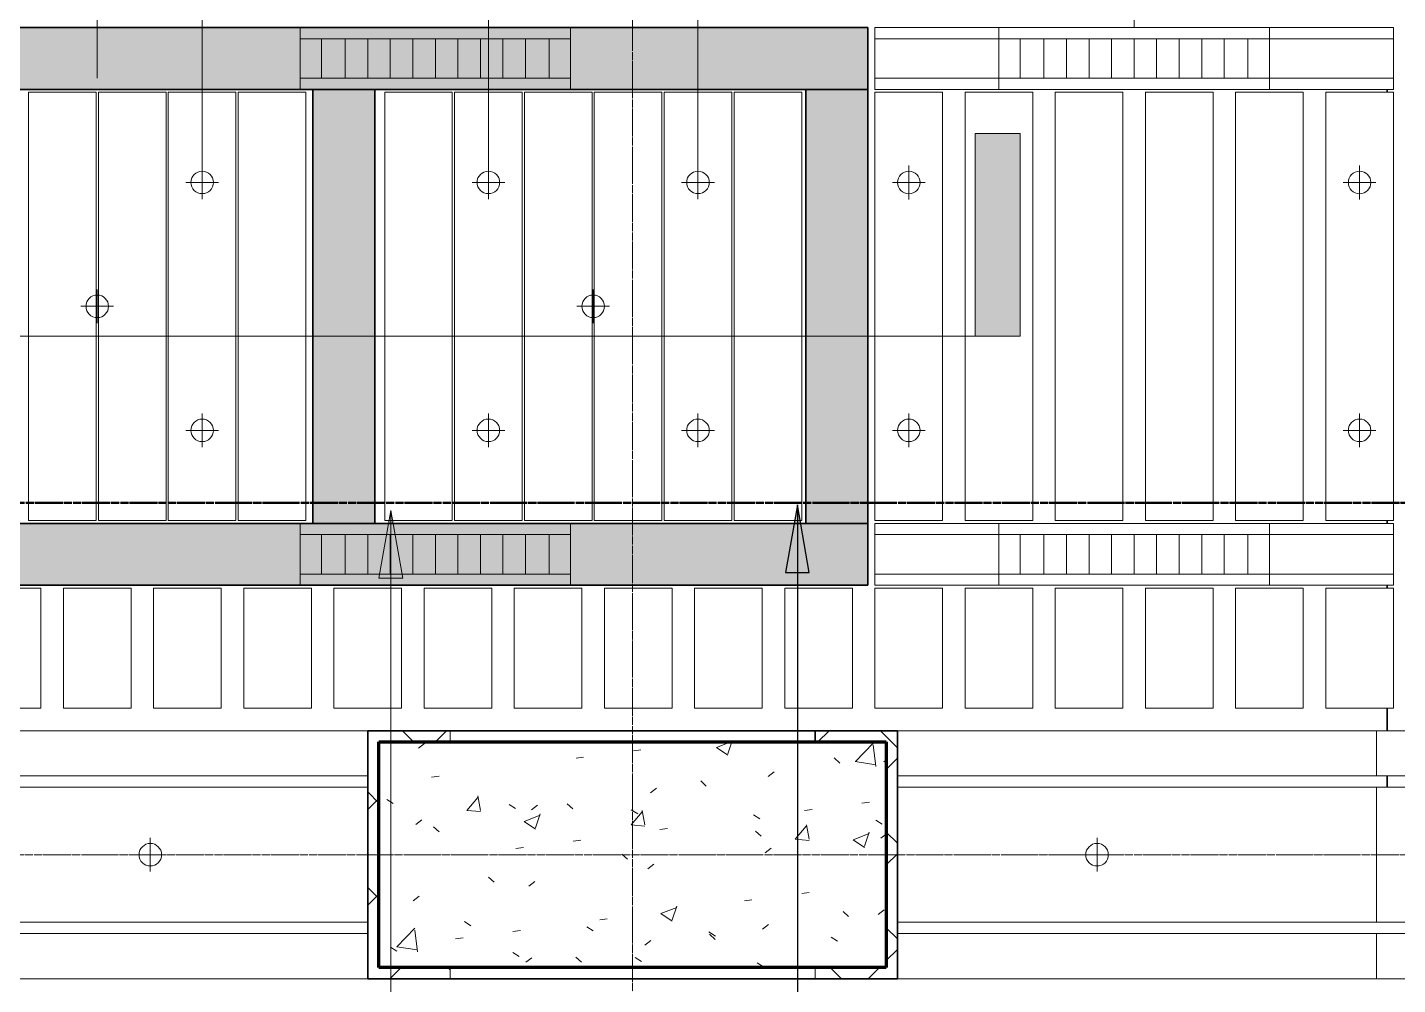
# Model space of a CAD drawing. Header units: millimetres. Extents: x -853228 to -774636, y -17776 to 22455.
# Drawn here: x -827167 to -821089, y 3003 to 7249 of the extents above; entities that cross this region are included whole.
import ezdxf

# ---------------------------------------------------------------- set-up
doc = ezdxf.new("R2010")
doc.units = ezdxf.units.MM
for name, pattern in [('- SOM Dash 1_8_', [4.7625, 3.175, -1.5875]), ('DPA_Grid _ Level 100', [10, 5.5, -1.6, 1.3, -1.6]), ('DPA_Hidden 50', [3, 2, -1])]:
    doc.linetypes.add(name, pattern=pattern)
for name, color, linetype, lineweight in [('A-ANNO-NOTE', 3, 'Continuous', 25), ('A-CLNG', 2, 'Continuous', 9), ('A-COLS', 5, 'Continuous', 70), ('A-COLS-E', 1, 'Continuous', 35), ('A-DETL', 1, 'Continuous', 70), ('A-DETL-GENF', 2, 'Continuous', 35), ('A-GLAZ-CURT', 2, 'Continuous', 9), ('A-GLAZ-CWMG', 2, 'Continuous', 35), ('A-WALL', 5, 'Continuous', 35), ('A-WALL-FNSH', 2, 'Continuous', 35), ('A-WALL-PATT', 1, 'Continuous', 35), ('E-LITE-EQPM', 2, 'Continuous', 35), ('G-ANNO-SECL', 3, 'Continuous', 9), ('G-ANNO-TEXT', 3, 'Continuous', 9), ('I-WALL-E', 2, 'Continuous', 35), ('S-GRID', 251, 'Continuous', 9), ('WALL-E', 2, 'Continuous', 35)]:
    doc.layers.add(name, color=color, linetype=linetype, lineweight=lineweight)
pattern_1 = [(45, (0, 0), (-212.13203, 212.13203), []), (135, (0, 0), (-212.13203, -212.13203), [])]

# ---------------------------------------------------------------- blocks, each defined once
blk = doc.blocks.new('DPA_CP_Metal Ceiling Panel - Vertical Panel with Gap-10965286-4281-01 ENLARGED LOWER PLATFORM LEVEL - REFLECTED CEILING PLAN - SHEET 2')
at = {"layer": 'A-GLAZ-CURT'}
for p, q in [((-821807.4, 7794), (-821807.4, 7261.5)), ((-821507.4, 7794), (-821807.4, 7794)), ((-821507.4, 7794), (-821807.4, 7794)), ((-821807.4, 7794), (-821807.4, 7261.5)), ((-821807.4, 7261.5), (-821807.4, 7794)), ((-821807.4, 7794), (-821507.4, 7794)), ((-821507.4, 7794), (-821507.4, 7261.5)), ((-821507.4, 7261.5), (-821507.4, 7794)), ((-821507.4, 7794), (-821507.4, 7261.5)), ((-821507.4, 7261.5), (-821807.4, 7261.5)), ((-821807.4, 7261.5), (-821507.4, 7261.5)), ((-821507.4, 7261.5), (-821807.4, 7261.5))]:
    blk.add_line(p, q, dxfattribs=at)
blk = doc.blocks.new('Rectangular Mullion - 200mm Square-13922848-4281-01 ENLARGED LOWER PLATFORM LEVEL - REFLECTED CEILING PLAN - SHEET 2')
at = {"layer": 'A-GLAZ-CWMG'}
blk.add_hatch(color=256, dxfattribs=at).paths.add_polyline_path([(-825763.7, 4774), (-823439.2, 4774), (-823439.2, 5049), (-825763.7, 5049)])
for p, q in [((-825763.7, 5049), (-823439.2, 5049)), ((-825763.7, 5049), (-823439.2, 5049)), ((-823439.2, 4774), (-823439.2, 5049)), ((-823439.2, 5049), (-823439.2, 4774)), ((-823439.2, 4774), (-825763.7, 4774)), ((-825763.7, 4774), (-823439.2, 4774))]:
    blk.add_line(p, q, dxfattribs=at)
blk = doc.blocks.new('Rectangular Mullion - 200mm Square-13922674-4281-01 ENLARGED LOWER PLATFORM LEVEL - REFLECTED CEILING PLAN - SHEET 2')
at = {"layer": 'A-GLAZ-CWMG'}
blk.add_hatch(color=256, dxfattribs=at).paths.add_polyline_path([(-830000.2, 5049), (-830000.2, 6974), (-830275.2, 6974), (-830275.2, 5049)])
for p, q in [((-830275.2, 6974), (-830000.2, 6974)), ((-830000.2, 6974), (-830275.2, 6974)), ((-830275.2, 5049), (-830275.2, 6974)), ((-830275.2, 6974), (-830275.2, 5049)), ((-830000.2, 6974), (-830000.2, 5049)), ((-830000.2, 6974), (-830000.2, 5049)), ((-830275.2, 5049), (-830000.2, 5049)), ((-830000.2, 5049), (-830275.2, 5049))]:
    blk.add_line(p, q, dxfattribs=at)
blk = doc.blocks.new('Rectangular Mullion - 200mm Square-13922850-4281-01 ENLARGED LOWER PLATFORM LEVEL - REFLECTED CEILING PLAN - SHEET 2')
at = {"layer": 'A-GLAZ-CWMG'}
blk.add_hatch(color=256, dxfattribs=at).paths.add_polyline_path([(-825763.7, 6974), (-825763.7, 7249), (-827950.7, 7249), (-827950.7, 6974), (-827310.8, 6974)])
for p, q in [((-827950.7, 7249), (-825763.7, 7249)), ((-825763.7, 7249), (-827950.7, 7249)), ((-825763.7, 6974), (-827950.7, 6974)), ((-825763.7, 6974), (-827950.7, 6974))]:
    blk.add_line(p, q, dxfattribs=at)
blk = doc.blocks.new('Rectangular Mullion - 200mm Square-13922849-4281-01 ENLARGED LOWER PLATFORM LEVEL - REFLECTED CEILING PLAN - SHEET 2')
at = {"layer": 'A-GLAZ-CWMG'}
blk.add_hatch(color=256, dxfattribs=at).paths.add_polyline_path([(-830275.2, 4774), (-827950.7, 4774), (-827950.7, 5049), (-830275.2, 5049)])
for p, q in [((-830275.2, 4774), (-830275.2, 5049)), ((-830275.2, 5049), (-830275.2, 4774)), ((-830275.2, 5049), (-827950.7, 5049)), ((-830275.2, 5049), (-827950.7, 5049)), ((-827950.7, 4774), (-830275.2, 4774)), ((-830275.2, 4774), (-827950.7, 4774))]:
    blk.add_line(p, q, dxfattribs=at)
blk = doc.blocks.new('Rectangular Mullion - 200mm Square-13922672-4281-01 ENLARGED LOWER PLATFORM LEVEL - REFLECTED CEILING PLAN - SHEET 2')
at = {"layer": 'A-GLAZ-CWMG'}
blk.add_hatch(color=256, dxfattribs=at).paths.add_polyline_path([(-827813.2, 5049), (-827813.2, 6974), (-828088.2, 6974), (-828088.2, 5049)])
for p, q in [((-827813.2, 6974), (-828088.2, 6974)), ((-828088.2, 6974), (-827813.2, 6974)), ((-828088.2, 5049), (-828088.2, 6974)), ((-828088.2, 5049), (-828088.2, 6974)), ((-827813.2, 6974), (-827813.2, 5049)), ((-827813.2, 5049), (-827813.2, 6974)), ((-827813.2, 5049), (-828088.2, 5049)), ((-828088.2, 5049), (-827813.2, 5049))]:
    blk.add_line(p, q, dxfattribs=at)
blk = doc.blocks.new('DPA_CP_Metal Ceiling Panel - Vertical Panel with Gap-10859825-4281-01 ENLARGED LOWER PLATFORM LEVEL - REFLECTED CEILING PLAN - SHEET 2')
at = {"layer": 'A-GLAZ-CURT'}
for p, q in [((-779657.4, 6961.5), (-779657.4, 5061.5)), ((-779357.4, 6961.5), (-779657.4, 6961.5)), ((-779357.4, 6961.5), (-779657.4, 6961.5)), ((-779657.4, 6961.5), (-779657.4, 5061.5)), ((-779657.4, 5061.5), (-779657.4, 6961.5)), ((-779657.4, 6961.5), (-779357.4, 6961.5)), ((-779357.4, 6961.5), (-779357.4, 5061.5)), ((-779357.4, 5061.5), (-779357.4, 6961.5)), ((-779357.4, 6961.5), (-779357.4, 5061.5)), ((-779357.4, 5061.5), (-779657.4, 5061.5)), ((-779657.4, 5061.5), (-779357.4, 5061.5)), ((-779357.4, 5061.5), (-779657.4, 5061.5))]:
    blk.add_line(p, q, dxfattribs=at)
blk = doc.blocks.new('DPA_CP_Metal Ceiling Panel1 - Horizontal with Gap-12437177-4281-01 ENLARGED LOWER PLATFORM LEVEL - REFLECTED CEILING PLAN - SHEET 2')
at = {"layer": 'A-GLAZ-CURT'}
for p, q in [((-830857.4, 6974), (-830857.4, 7249)), ((-830857.4, 6974), (-830857.4, 7249)), ((-830857.4, 7249), (-830307.4, 7249)), ((-830857.4, 7249), (-830307.4, 7249)), ((-830857.4, 6974), (-830857.4, 7249)), ((-830307.4, 6974), (-830307.4, 7249)), ((-830307.4, 7249), (-830307.4, 6974)), ((-830307.4, 7249), (-830307.4, 6974)), ((-830857.4, 7199), (-830307.4, 7199)), ((-830857.4, 7024), (-830307.4, 7024)), ((-830857.4, 6974), (-830307.4, 6974)), ((-830307.4, 6974), (-830857.4, 6974)), ((-830307.4, 6974), (-830857.4, 6974))]:
    blk.add_line(p, q, dxfattribs=at)
blk = doc.blocks.new('DPA_CP_Metal Ceiling Luminaire2 - Linear Luminaire-12437131-4281-01 ENLARGED LOWER PLATFORM LEVEL - REFLECTED CEILING PLAN - SHEET 2')
at = {"layer": 'A-GLAZ-CURT'}
for p, q in [((-832057.4, 6974), (-832057.4, 7249)), ((-832057.4, 7249), (-830857.4, 7249)), ((-832057.4, 7249), (-832057.4, 6974)), ((-830857.4, 7249), (-832057.4, 7249)), ((-832057.4, 7249), (-830857.4, 7249)), ((-830857.4, 7249), (-830857.4, 6974)), ((-830857.4, 6974), (-830857.4, 7249)), ((-832057.4, 7211.5), (-832057.4, 6974)), ((-832057.4, 7199), (-830857.4, 7199)), ((-830857.4, 7211.5), (-830857.4, 6974)), ((-832057.4, 7024), (-830857.4, 7024)), ((-830857.4, 6974), (-832057.4, 6974)), ((-830857.4, 6974), (-832057.4, 6974)), ((-832057.4, 6974), (-830857.4, 6974))]:
    blk.add_line(p, q, dxfattribs=at)
at = {"layer": 'A-GLAZ-CURT', "linetype": 'DPA_Hidden 50'}
for p, q in [((-831962.4, 7199), (-831962.4, 7024)), ((-831857.4, 7199), (-831857.4, 7024)), ((-831757.4, 7199), (-831757.4, 7024)), ((-831657.4, 7199), (-831657.4, 7024)), ((-831557.4, 7199), (-831557.4, 7024)), ((-831457.4, 7199), (-831457.4, 7024)), ((-831357.4, 7199), (-831357.4, 7024)), ((-831257.4, 7199), (-831257.4, 7024)), ((-831157.4, 7199), (-831157.4, 7024)), ((-831057.4, 7199), (-831057.4, 7024)), ((-830952.4, 7199), (-830952.4, 7024))]:
    blk.add_line(p, q, dxfattribs=at)
blk = doc.blocks.new('LGF_DL_SAA_LowPower_DL1a1 - LGF_DL_SAA_LowPower_DL1a-12437659-4281-01 ENLARGED LOWER PLATFORM LEVEL - REFLECTED CEILING PLAN - SHEET 2')
at = {"layer": 'A-DETL-GENF', "lineweight": 9}
for p, q in [((0, 75), (0, -75)), ((72.5, 0), (-72.5, 0))]:
    blk.add_line(p, q, dxfattribs=at)
blk.add_circle((0, 0), 50, dxfattribs=at)
blk = doc.blocks.new('LGF_DL_SAA_LowPower_DL1a1 - LGF_DL_SAA_LowPower_DL1a-12438006-4281-01 ENLARGED LOWER PLATFORM LEVEL - REFLECTED CEILING PLAN - SHEET 2')
at = {"layer": 'A-DETL-GENF', "lineweight": 9}
for p, q in [((0, -75), (0, 75)), ((72.5, 0), (-72.5, 0))]:
    blk.add_line(p, q, dxfattribs=at)
blk.add_circle((0, 0), 50, dxfattribs=at)
blk = doc.blocks.new('System Panel - DPA-AR_Metal Ceiling Rectangular Panel-13139266-4281-01 ENLARGED LOWER PLATFORM LEVEL - REFLECTED CEILING PLAN - SHEET 2')
at = {"layer": 'A-GLAZ-CURT'}
for p, q in [((-821182.4, 4129), (-823307.4, 4129)), ((-823307.4, 4129), (-821182.4, 4129)), ((-821182.4, 3929), (-821182.4, 4129)), ((-821182.4, 4129), (-821182.4, 3929)), ((-823307.3, 3929), (-821182.4, 3929)), ((-821182.4, 3929), (-823307.3, 3929))]:
    blk.add_line(p, q, dxfattribs=at)
blk = doc.blocks.new('System Panel - DPA-AR_Metal Ceiling Rectangular Panel-13139259-4281-01 ENLARGED LOWER PLATFORM LEVEL - REFLECTED CEILING PLAN - SHEET 2')
at = {"layer": 'A-GLAZ-CURT'}
for p, q in [((-821020, 4129), (-821182.4, 4129)), ((-821182.4, 4129), (-821182.4, 3929)), ((-821182.4, 3929), (-821182.4, 4129)), ((-821182.4, 4129), (-821020, 4129)), ((-818782.4, 4129), (-821000, 4129)), ((-821000, 4129), (-818782.4, 4129)), ((-818782.4, 3929), (-818782.4, 4129)), ((-818782.4, 4129), (-818782.4, 3929)), ((-821182.4, 3929), (-821020, 3929)), ((-821020, 3929), (-821182.4, 3929)), ((-821000, 3929), (-818782.4, 3929)), ((-818782.4, 3929), (-821000, 3929))]:
    blk.add_line(p, q, dxfattribs=at)
blk = doc.blocks.new('System Panel - DPA-AR_Metal Ceiling Rectangular Panel-V17-4281-01 ENLARGED LOWER PLATFORM LEVEL - REFLECTED CEILING PLAN - SHEET 2')
at = {"layer": 'A-GLAZ-CURT'}
for p, q in [((-821182.4, 3229), (-823307.3, 3229)), ((-823307.3, 3229), (-821182.4, 3229)), ((-821182.4, 3029), (-821182.4, 3229)), ((-821182.4, 3229), (-821182.4, 3029)), ((-823307.4, 3029), (-821182.4, 3029)), ((-821182.4, 3029), (-823307.4, 3029))]:
    blk.add_line(p, q, dxfattribs=at)
blk = doc.blocks.new('System Panel - DPA-AR_Metal Ceiling Rectangular Panel-V15-4281-01 ENLARGED LOWER PLATFORM LEVEL - REFLECTED CEILING PLAN - SHEET 2')
at = {"layer": 'A-GLAZ-CURT'}
for p, q in [((-816382.4, 4129), (-818782.4, 4129)), ((-818782.4, 4129), (-818782.4, 3929)), ((-818782.4, 3929), (-818782.4, 4129)), ((-818782.4, 4129), (-816382.4, 4129)), ((-816382.4, 3929), (-816382.4, 4129)), ((-816382.4, 4129), (-816382.4, 3929)), ((-818782.4, 3929), (-816382.4, 3929)), ((-816382.4, 3929), (-818782.4, 3929))]:
    blk.add_line(p, q, dxfattribs=at)
blk = doc.blocks.new('System Panel - DPA-AR_Metal Ceiling Rectangular Panel-13139320-4281-01 ENLARGED LOWER PLATFORM LEVEL - REFLECTED CEILING PLAN - SHEET 2')
at = {"layer": 'A-GLAZ-CURT'}
for p, q in [((-821182.4, 3879), (-823307.3, 3879)), ((-823307.3, 3879), (-821182.4, 3879)), ((-821182.4, 3279), (-821182.4, 3879)), ((-821182.4, 3879), (-821182.4, 3279)), ((-823307.3, 3279), (-821182.4, 3279)), ((-821182.4, 3279), (-823307.3, 3279))]:
    blk.add_line(p, q, dxfattribs=at)
blk = doc.blocks.new('System Panel - DPA-AR_Metal Ceiling Rectangular Panel-13139299-4281-01 ENLARGED LOWER PLATFORM LEVEL - REFLECTED CEILING PLAN - SHEET 2')
at = {"layer": 'A-GLAZ-CURT'}
for p, q in [((-818782.4, 3879), (-821182.4, 3879)), ((-821182.4, 3879), (-821182.4, 3279)), ((-821182.4, 3279), (-821182.4, 3879)), ((-821182.4, 3879), (-818782.4, 3879)), ((-818782.4, 3279), (-818782.4, 3879)), ((-818782.4, 3879), (-818782.4, 3279)), ((-821182.4, 3279), (-818782.4, 3279)), ((-818782.4, 3279), (-821182.4, 3279))]:
    blk.add_line(p, q, dxfattribs=at)
blk = doc.blocks.new('System Panel - DPA-AR_Metal Ceiling Rectangular Panel-V20-4281-01 ENLARGED LOWER PLATFORM LEVEL - REFLECTED CEILING PLAN - SHEET 2')
at = {"layer": 'A-GLAZ-CURT'}
for p, q in [((-825657.3, 4129), (-827782.3, 4129)), ((-827782.3, 4129), (-827782.3, 3929)), ((-827782.3, 3929), (-827782.3, 4129)), ((-827782.3, 4129), (-825657.3, 4129)), ((-827782.3, 3929), (-825657.4, 3929)), ((-825657.4, 3929), (-827782.3, 3929))]:
    blk.add_line(p, q, dxfattribs=at)
blk = doc.blocks.new('System Panel - DPA-AR_Metal Ceiling Rectangular Panel-V21-4281-01 ENLARGED LOWER PLATFORM LEVEL - REFLECTED CEILING PLAN - SHEET 2')
at = {"layer": 'A-GLAZ-CURT'}
for p, q in [((-825657.4, 3229), (-827782.3, 3229)), ((-827782.3, 3229), (-827782.3, 3029)), ((-827782.3, 3029), (-827782.3, 3229)), ((-827782.3, 3229), (-825657.4, 3229)), ((-827782.3, 3029), (-825657.3, 3029)), ((-825657.3, 3029), (-827782.3, 3029))]:
    blk.add_line(p, q, dxfattribs=at)
blk = doc.blocks.new('System Panel - DPA-AR_Metal Ceiling Rectangular Panel-V22-4281-01 ENLARGED LOWER PLATFORM LEVEL - REFLECTED CEILING PLAN - SHEET 2')
at = {"layer": 'A-GLAZ-CURT'}
for p, q in [((-825657.4, 3879), (-827782.3, 3879)), ((-827782.3, 3879), (-827782.3, 3279)), ((-827782.3, 3279), (-827782.3, 3879)), ((-827782.3, 3879), (-825657.4, 3879)), ((-827782.3, 3279), (-825657.4, 3279)), ((-825657.4, 3279), (-827782.3, 3279))]:
    blk.add_line(p, q, dxfattribs=at)
blk = doc.blocks.new('LGF_DL_SAA_LowPower_DL1a - LGF_DL_SAA_LowPower_DL1a-8832329-4281-01 ENLARGED LOWER PLATFORM LEVEL - REFLECTED CEILING PLAN - SHEET 2')
at = {"layer": 'A-DETL-GENF', "lineweight": 9}
for p, q in [((0, 75), (0, -75)), ((72.5, 0), (-72.5, 0))]:
    blk.add_line(p, q, dxfattribs=at)
blk.add_circle((0, 0), 50, dxfattribs=at)
blk = doc.blocks.new('DPA_CP_Metal Ceiling Luminaire2 - Linear Luminaire-V44-4281-01 ENLARGED LOWER PLATFORM LEVEL - REFLECTED CEILING PLAN - SHEET 2')
at = {"layer": 'A-GLAZ-CURT'}
for p, q in [((-828957.4, 7249), (-827757.4, 7249)), ((-828957.4, 7249), (-828957.4, 6974)), ((-827757.4, 7249), (-828957.4, 7249)), ((-828957.4, 7249), (-827757.4, 7249)), ((-827757.4, 6974), (-827757.4, 7249)), ((-828957.4, 7211.5), (-828957.4, 6974)), ((-828957.4, 7199), (-827757.4, 7199)), ((-827757.4, 7211.5), (-827757.4, 6974)), ((-828957.4, 7024), (-827757.4, 7024)), ((-827757.4, 6974), (-828957.4, 6974)), ((-827757.4, 6974), (-828957.4, 6974)), ((-828957.4, 6974), (-827757.4, 6974))]:
    blk.add_line(p, q, dxfattribs=at)
at = {"layer": 'A-GLAZ-CURT', "linetype": 'DPA_Hidden 50'}
for p, q in [((-828862.4, 7199), (-828862.4, 7024)), ((-828757.4, 7199), (-828757.4, 7024)), ((-828657.4, 7199), (-828657.4, 7024)), ((-828557.4, 7199), (-828557.4, 7024)), ((-828457.4, 7199), (-828457.4, 7024)), ((-828357.4, 7199), (-828357.4, 7024)), ((-828257.4, 7199), (-828257.4, 7024)), ((-828157.4, 7199), (-828157.4, 7024)), ((-828057.4, 7199), (-828057.4, 7024)), ((-827957.4, 7199), (-827957.4, 7024)), ((-827852.4, 7199), (-827852.4, 7024))]:
    blk.add_line(p, q, dxfattribs=at)
blk = doc.blocks.new('DPA_AN_Section Line - UP-Left-16619271-4281-01 ENLARGED LOWER PLATFORM LEVEL - REFLECTED CEILING PLAN - SHEET 2')
at = {"layer": 'A-ANNO-NOTE', "lineweight": 9}
blk.add_hatch(color=256, dxfattribs=at).paths.add_polyline_path([(150, 9), (150, 0), (148, 0), (148, 9)])
at = {"layer": 'A-ANNO-NOTE', "lineweight": 18}
for p, q in [((150, 9), (148, 9)), ((148, 9), (148, 0)), ((150, 0), (150, 9)), ((148, 0), (150, 0))]:
    blk.add_line(p, q, dxfattribs=at)
at = {"layer": 'A-ANNO-NOTE', "lineweight": 9}
blk.add_line((7.5, 0), (150, 0), dxfattribs=at)

msp = doc.modelspace()

# ---------------------------------------------------------------- hatches: boundary and pattern name
at = {"layer": 'A-ANNO-NOTE'}
msp.add_hatch(color=256, dxfattribs=at).paths.add_polyline_path([(-823751.4, 5130.9), (-823804.3, 4830.9), (-823698.5, 4830.9)])
at = {"layer": 'A-COLS-E', "lineweight": 9}
h = msp.add_hatch(dxfattribs=at)
h.set_pattern_fill('FP_1', color=256, style=0, pattern_type=2)
h.set_pattern_definition([(50, (0, 0), (728.7365, -63.75582), [76.2, -838.2]), (355, (0, 0), (-140.9716, 764.2276), [60.96, -670.56]), (100.451, (60.7, -5.3), (587.77, 700.46675), [64.76, -712.36]), (46.184, (0, 203.2), (1084.3162, -168.171), [114.3, -1257.3]), (96.636, (90.4, 189.2), (949.6099, 989.7098), [97.14, -1068.54]), (351.184, (0, 203.2), (949.6206, 989.7012), [91.44, -1005.84]), (21, (101.6, 152.4), (606.45787, -409.06057), [76.2, -838.2]), (326, (101.6, 152.4), (247.20834, 736.7529), [60.96, -670.56]), (71.451, (152.14, 118.3), (853.66825, 327.6855), [64.76, -712.36]), (37.5, (0, 0), (12.35469, 338.22012), [33.528, -628.904, 33.528, -647.192, -673.1]), (37.5, (0, 0), (12.35469, 338.22012), [-1343.152, 33.528, -639.572]), (7.5, (0, 0), (267.27887, 400.72213), [33.528, -354.584, 33.528, -613.664, -256.54]), (7.5, (0, 0), (267.27887, 400.72213), [-1035.304, 33.528, -223.012]), (327.5, (-226.57, 0), (542.36333, -22.915345), [33.528, -220.472, 33.528, -758.952, -1051.56]), (327.5, (-226.57, 0), (542.36333, -22.915345), [-1046.48, 33.528, -1018.032]), (317.5, (-328.17, 0), (592.51696, 101.7071), [33.528, -296.672, 33.528, -492.76, -746.76]), (317.5, (-328.17, 0), (592.51696, 101.7071), [-856.488, 33.528, -713.232])])
h.paths.add_polyline_path([(-823357.4, 3079), (-823357.4, 4079), (-825607.4, 4079), (-825607.4, 3079), (-825104.6, 3079)])
at = {"layer": 'A-WALL-PATT', "lineweight": 9}
h = msp.add_hatch(dxfattribs=at)
h.set_pattern_fill('FP_3', color=256, style=0, pattern_type=2)
h.set_pattern_definition(pattern_1)
h.paths.add_polyline_path([(-825657.4, 3029), (-825607.4, 3029), (-825607.4, 4129), (-825657.4, 4129), (-825657.4, 3752.5)])
h = msp.add_hatch(dxfattribs=at)
h.set_pattern_fill('FP_3', color=256, style=0, pattern_type=2)
h.set_pattern_definition(pattern_1)
h.paths.add_polyline_path([(-825292.3, 4079), (-825292.3, 4129), (-825607.4, 4129), (-825607.4, 4079)])
h.paths.add_polyline_path([(-823672.3, 4079), (-823357.3, 4079), (-823357.3, 4129), (-823672.3, 4129)])
h = msp.add_hatch(dxfattribs=at)
h.set_pattern_fill('FP_3', color=256, style=0, pattern_type=2)
h.set_pattern_definition(pattern_1)
h.paths.add_polyline_path([(-823357.3, 3079), (-823307.3, 3079), (-823307.3, 4129), (-823357.3, 4129), (-823357.3, 3752.5)])
h = msp.add_hatch(dxfattribs=at)
h.set_pattern_fill('FP_3', color=256, style=0, pattern_type=2)
h.set_pattern_definition(pattern_1)
h.paths.add_polyline_path([(-823307.3, 3029), (-823307.3, 3079), (-823672.3, 3079), (-823672.3, 3029)])
h.paths.add_polyline_path([(-825607.4, 3029), (-825292.3, 3029), (-825292.3, 3079), (-825607.4, 3079)])
at = {"layer": 'G-ANNO-TEXT'}
msp.add_hatch(color=7, dxfattribs=at).paths.add_polyline_path([(-825554.9, 5105.4), (-825607.8, 4805.4), (-825502, 4805.4)])

# ---------------------------------------------------------------- linework, layer by layer
at = {"layer": 'A-ANNO-NOTE'}
for p, q in [((-823751.4, 5130.9), (-823804.3, 4830.9)), ((-823698.5, 4830.9), (-823751.4, 5130.9)), ((-823751.4, 5130.9), (-823751.4, -2782.5)), ((-823804.3, 4830.9), (-823698.5, 4830.9))]:
    msp.add_line(p, q, dxfattribs=at)
at = {"layer": 'A-CLNG'}
for p, q in [((-826862.2, 6961.5), (-827162.2, 6961.5)), ((-827162.2, 6961.5), (-827162.2, 5061.5)), ((-827162.2, 5061.5), (-827162.2, 6961.5)), ((-827162.2, 6961.5), (-826862.2, 6961.5)), ((-826862.2, 5061.5), (-826862.2, 6961.5)), ((-826862.2, 6961.5), (-826862.2, 5061.5)), ((-826552.2, 6961.5), (-826852.2, 6961.5)), ((-826852.2, 6961.5), (-826852.2, 5061.5)), ((-826852.2, 5061.5), (-826852.2, 6961.5)), ((-826852.2, 6961.5), (-826552.2, 6961.5)), ((-826552.2, 5061.5), (-826552.2, 6961.5)), ((-826552.2, 6961.5), (-826552.2, 5061.5)), ((-826242.2, 6961.5), (-826542.2, 6961.5)), ((-826542.2, 6961.5), (-826542.2, 5061.5)), ((-826542.2, 5061.5), (-826542.2, 6961.5)), ((-826542.2, 6961.5), (-826242.2, 6961.5)), ((-826242.2, 5061.5), (-826242.2, 6961.5)), ((-826242.2, 6961.5), (-826242.2, 5061.5)), ((-825932.2, 6961.5), (-826232.2, 6961.5)), ((-826232.2, 6961.5), (-826232.2, 5061.5)), ((-826232.2, 5061.5), (-826232.2, 6961.5)), ((-826232.2, 6961.5), (-825932.2, 6961.5)), ((-825932.2, 5061.5), (-825932.2, 6961.5)), ((-825932.2, 6961.5), (-825932.2, 5061.5)), ((-825282.2, 6961.5), (-825582.2, 6961.5)), ((-825582.2, 6961.5), (-825582.2, 5061.5)), ((-825582.2, 5061.5), (-825582.2, 6961.5)), ((-825582.2, 6961.5), (-825282.2, 6961.5)), ((-825282.2, 5061.5), (-825282.2, 6961.5)), ((-825282.2, 6961.5), (-825282.2, 5061.5)), ((-824972.2, 6961.5), (-825272.2, 6961.5)), ((-825272.2, 6961.5), (-825272.2, 5061.5)), ((-825272.2, 5061.5), (-825272.2, 6961.5)), ((-825272.2, 6961.5), (-824972.2, 6961.5)), ((-824972.2, 5061.5), (-824972.2, 6961.5)), ((-824972.2, 6961.5), (-824972.2, 5061.5)), ((-824662.2, 6961.5), (-824962.2, 6961.5)), ((-824962.2, 6961.5), (-824962.2, 5061.5)), ((-824962.2, 5061.5), (-824962.2, 6961.5)), ((-824962.2, 6961.5), (-824662.2, 6961.5)), ((-824662.2, 5061.5), (-824662.2, 6961.5)), ((-824662.2, 6961.5), (-824662.2, 5061.5)), ((-824352.2, 6961.5), (-824652.2, 6961.5)), ((-824652.2, 6961.5), (-824652.2, 5061.5)), ((-824652.2, 5061.5), (-824652.2, 6961.5)), ((-824652.2, 6961.5), (-824352.2, 6961.5)), ((-824352.2, 5061.5), (-824352.2, 6961.5)), ((-824352.2, 6961.5), (-824352.2, 5061.5)), ((-824042.2, 6961.5), (-824342.2, 6961.5)), ((-824342.2, 6961.5), (-824342.2, 5061.5)), ((-824342.2, 5061.5), (-824342.2, 6961.5)), ((-824342.2, 6961.5), (-824042.2, 6961.5)), ((-824042.2, 5061.5), (-824042.2, 6961.5)), ((-824042.2, 6961.5), (-824042.2, 5061.5)), ((-823732.2, 6961.5), (-824032.2, 6961.5)), ((-824032.2, 6961.5), (-824032.2, 5061.5)), ((-824032.2, 5061.5), (-824032.2, 6961.5)), ((-824032.2, 6961.5), (-823732.2, 6961.5)), ((-823732.2, 5061.5), (-823732.2, 6961.5)), ((-823732.2, 6961.5), (-823732.2, 5061.5)), ((-827162.2, 5061.5), (-826862.2, 5061.5)), ((-826862.2, 5061.5), (-827162.2, 5061.5)), ((-826852.2, 5061.5), (-826552.2, 5061.5)), ((-826552.2, 5061.5), (-826852.2, 5061.5)), ((-826542.2, 5061.5), (-826242.2, 5061.5)), ((-826242.2, 5061.5), (-826542.2, 5061.5)), ((-826232.2, 5061.5), (-825932.2, 5061.5)), ((-825932.2, 5061.5), (-826232.2, 5061.5)), ((-825582.2, 5061.5), (-825282.2, 5061.5)), ((-825282.2, 5061.5), (-825582.2, 5061.5)), ((-825272.2, 5061.5), (-824972.2, 5061.5)), ((-824972.2, 5061.5), (-825272.2, 5061.5)), ((-824962.2, 5061.5), (-824662.2, 5061.5)), ((-824662.2, 5061.5), (-824962.2, 5061.5)), ((-824652.2, 5061.5), (-824352.2, 5061.5)), ((-824352.2, 5061.5), (-824652.2, 5061.5)), ((-824342.2, 5061.5), (-824042.2, 5061.5)), ((-824042.2, 5061.5), (-824342.2, 5061.5)), ((-824032.2, 5061.5), (-823732.2, 5061.5)), ((-823732.2, 5061.5), (-824032.2, 5061.5))]:
    msp.add_line(p, q, dxfattribs=at)
at = {"layer": 'A-COLS'}
for p, q in [((-825607.4, 3079), (-825607.4, 4079)), ((-825607.4, 4079), (-823357.4, 4079)), ((-823357.4, 4079), (-823357.4, 3079)), ((-823357.4, 3079), (-825607.4, 3079))]:
    msp.add_line(p, q, dxfattribs=at)
at = {"layer": 'A-DETL', "color": 55, "linetype": 'DPA_Hidden 50', "lineweight": 9}
for p, q in [((-822257.4, 7249), (-822257.4, 9049)), ((-826392.2, 6561.5), (-826392.2, 8944)), ((-825122.2, 6561.5), (-825122.2, 8944)), ((-824192.2, 6561.5), (-824192.2, 8944)), ((-826857.7, 7024), (-826857.7, 8924))]:
    msp.add_line(p, q, dxfattribs=at)
at = {"layer": 'A-WALL', "lineweight": 9}
for p, q in [((-825292.3, 4129), (-825292.3, 4079)), ((-825292.3, 4079), (-825292.3, 4129)), ((-825292.3, 3079), (-825292.3, 3029)), ((-825292.3, 3029), (-825292.3, 3079)), ((-823672.3, 3029), (-823672.3, 3079)), ((-823672.3, 3079), (-823672.3, 3029))]:
    msp.add_line(p, q, dxfattribs=at)
at = {"layer": 'A-WALL-FNSH', "color": 250}
for p, q in [((-825657.4, 3029), (-825657.4, 4129)), ((-825657.4, 4129), (-825607.4, 4129)), ((-825607.4, 4129), (-825292.3, 4129)), ((-825607.4, 4079), (-825607.4, 3079)), ((-825292.3, 4079), (-825607.4, 4079)), ((-825292.3, 4129), (-823672.3, 4129)), ((-823672.3, 4079), (-825292.3, 4079)), ((-823672.3, 4129), (-823357.3, 4129)), ((-823672.3, 4079), (-823672.3, 4129)), ((-823672.3, 4129), (-823672.3, 4079)), ((-823357.3, 4079), (-823672.3, 4079)), ((-823357.3, 4129), (-823307.3, 4129)), ((-823357.3, 3079), (-823357.3, 4079)), ((-823307.3, 4129), (-823307.3, 3079)), ((-825607.4, 3079), (-825292.3, 3079)), ((-825292.3, 3079), (-823672.3, 3079)), ((-823672.3, 3079), (-823357.3, 3079)), ((-823307.3, 3079), (-823307.3, 3029)), ((-825607.4, 3029), (-825657.4, 3029)), ((-825292.3, 3029), (-825607.4, 3029)), ((-823672.3, 3029), (-825292.3, 3029)), ((-823307.3, 3029), (-823672.3, 3029))]:
    msp.add_line(p, q, dxfattribs=at)
at = {"layer": 'G-ANNO-SECL', "linetype": 'DPA_Grid _ Level 100', "lineweight": 50}
msp.add_line((-851364.9, 5139.9), (-777634.5, 5139.9), dxfattribs=at)
at = {"layer": 'G-ANNO-TEXT', "color": 10}
for p, q in [((-825554.9, 5105.4), (-825607.8, 4805.4)), ((-825502, 4805.4), (-825554.9, 5105.4)), ((-825554.9, 5105.4), (-825554.9, -2808.7)), ((-825607.8, 4805.4), (-825502, 4805.4))]:
    msp.add_line(p, q, dxfattribs=at)
at = {"layer": 'I-WALL-E', "color": 8, "linetype": '- SOM Dash 1_8_'}
for p, q in [((-821135, 6961.5), (-821135, 6974)), ((-821135, 6974), (-821135, 6961.5)), ((-821135, 5049), (-821135, 5061.5)), ((-821135, 5061.5), (-821135, 5049)), ((-821135, 4761.3), (-821135, 4774)), ((-821135, 4774), (-821135, 4761.3)), ((-821135, 4129), (-821135, 4228.8)), ((-821135, 4228.8), (-821135, 4129)), ((-821135, 3879), (-821135, 3929)), ((-821135, 3929), (-821135, 3879))]:
    msp.add_line(p, q, dxfattribs=at)
at = {"layer": 'S-GRID', "linetype": 'DPA_Grid _ Level 100'}
for p, q in [((-824482.4, -17775.6), (-824482.4, 20540.3)), ((-778882.4, 3579), (-851892.1, 3579))]:
    msp.add_line(p, q, dxfattribs=at)
at = {"layer": 'WALL-E'}
for p, q in [((-823672.3, 4129), (-825292.3, 4129)), ((-825292.3, 4079), (-823672.3, 4079)), ((-823672.3, 4079), (-823672.3, 4129)), ((-823672.3, 3079), (-825292.3, 3079)), ((-825292.3, 3029), (-823672.3, 3029))]:
    msp.add_line(p, q, dxfattribs=at)

# ---------------------------------------------------------------- block references
at = {"layer": 'A-ANNO-NOTE', "xscale": 100, "yscale": 100, "zscale": 100}
msp.add_blockref('DPA_AN_Section Line - UP-Left-16619271-4281-01 ENLARGED LOWER PLATFORM LEVEL - REFLECTED CEILING PLAN - SHEET 2', (-837762.7, 5879), dxfattribs=at)
at = {"layer": 'A-GLAZ-CURT'}
for name, p in [('DPA_CP_Metal Ceiling Luminaire2 - Linear Luminaire-V44-4281-01 ENLARGED LOWER PLATFORM LEVEL - REFLECTED CEILING PLAN - SHEET 2', (3000, 0)), ('DPA_CP_Metal Ceiling Panel1 - Horizontal with Gap-12437177-4281-01 ENLARGED LOWER PLATFORM LEVEL - REFLECTED CEILING PLAN - SHEET 2', (7450, 0)), ('DPA_CP_Metal Ceiling Luminaire2 - Linear Luminaire-12437131-4281-01 ENLARGED LOWER PLATFORM LEVEL - REFLECTED CEILING PLAN - SHEET 2', (9200, 0)), ('DPA_CP_Metal Ceiling Panel1 - Horizontal with Gap-12437177-4281-01 ENLARGED LOWER PLATFORM LEVEL - REFLECTED CEILING PLAN - SHEET 2', (9200, 0)), ('DPA_CP_Metal Ceiling Panel - Vertical Panel with Gap-10859825-4281-01 ENLARGED LOWER PLATFORM LEVEL - REFLECTED CEILING PLAN - SHEET 2', (-43749.6, 0)), ('DPA_CP_Metal Ceiling Panel - Vertical Panel with Gap-10859825-4281-01 ENLARGED LOWER PLATFORM LEVEL - REFLECTED CEILING PLAN - SHEET 2', (-43349.6, 0)), ('DPA_CP_Metal Ceiling Panel - Vertical Panel with Gap-10859825-4281-01 ENLARGED LOWER PLATFORM LEVEL - REFLECTED CEILING PLAN - SHEET 2', (-42949.6, 0)), ('DPA_CP_Metal Ceiling Panel - Vertical Panel with Gap-10859825-4281-01 ENLARGED LOWER PLATFORM LEVEL - REFLECTED CEILING PLAN - SHEET 2', (-42549.6, 0)), ('DPA_CP_Metal Ceiling Panel - Vertical Panel with Gap-10859825-4281-01 ENLARGED LOWER PLATFORM LEVEL - REFLECTED CEILING PLAN - SHEET 2', (-42149.6, 0)), ('DPA_CP_Metal Ceiling Panel - Vertical Panel with Gap-10859825-4281-01 ENLARGED LOWER PLATFORM LEVEL - REFLECTED CEILING PLAN - SHEET 2', (-41749.6, 0)), ('DPA_CP_Metal Ceiling Luminaire2 - Linear Luminaire-V44-4281-01 ENLARGED LOWER PLATFORM LEVEL - REFLECTED CEILING PLAN - SHEET 2', (3000, -2200)), ('DPA_CP_Metal Ceiling Panel1 - Horizontal with Gap-12437177-4281-01 ENLARGED LOWER PLATFORM LEVEL - REFLECTED CEILING PLAN - SHEET 2', (7450, -2200)), ('DPA_CP_Metal Ceiling Luminaire2 - Linear Luminaire-12437131-4281-01 ENLARGED LOWER PLATFORM LEVEL - REFLECTED CEILING PLAN - SHEET 2', (9200, -2200)), ('DPA_CP_Metal Ceiling Panel1 - Horizontal with Gap-12437177-4281-01 ENLARGED LOWER PLATFORM LEVEL - REFLECTED CEILING PLAN - SHEET 2', (9200, -2200)), ('DPA_CP_Metal Ceiling Panel - Vertical Panel with Gap-10965286-4281-01 ENLARGED LOWER PLATFORM LEVEL - REFLECTED CEILING PLAN - SHEET 2', (-5600, -3032.7)), ('DPA_CP_Metal Ceiling Panel - Vertical Panel with Gap-10965286-4281-01 ENLARGED LOWER PLATFORM LEVEL - REFLECTED CEILING PLAN - SHEET 2', (-5200, -3032.7)), ('DPA_CP_Metal Ceiling Panel - Vertical Panel with Gap-10965286-4281-01 ENLARGED LOWER PLATFORM LEVEL - REFLECTED CEILING PLAN - SHEET 2', (-4800, -3032.7)), ('DPA_CP_Metal Ceiling Panel - Vertical Panel with Gap-10965286-4281-01 ENLARGED LOWER PLATFORM LEVEL - REFLECTED CEILING PLAN - SHEET 2', (-4400, -3032.7)), ('DPA_CP_Metal Ceiling Panel - Vertical Panel with Gap-10965286-4281-01 ENLARGED LOWER PLATFORM LEVEL - REFLECTED CEILING PLAN - SHEET 2', (-4000, -3032.7)), ('DPA_CP_Metal Ceiling Panel - Vertical Panel with Gap-10965286-4281-01 ENLARGED LOWER PLATFORM LEVEL - REFLECTED CEILING PLAN - SHEET 2', (-3600, -3032.7)), ('DPA_CP_Metal Ceiling Panel - Vertical Panel with Gap-10965286-4281-01 ENLARGED LOWER PLATFORM LEVEL - REFLECTED CEILING PLAN - SHEET 2', (-3200, -3032.7)), ('DPA_CP_Metal Ceiling Panel - Vertical Panel with Gap-10965286-4281-01 ENLARGED LOWER PLATFORM LEVEL - REFLECTED CEILING PLAN - SHEET 2', (-2800, -3032.7)), ('DPA_CP_Metal Ceiling Panel - Vertical Panel with Gap-10965286-4281-01 ENLARGED LOWER PLATFORM LEVEL - REFLECTED CEILING PLAN - SHEET 2', (-2400, -3032.7)), ('DPA_CP_Metal Ceiling Panel - Vertical Panel with Gap-10965286-4281-01 ENLARGED LOWER PLATFORM LEVEL - REFLECTED CEILING PLAN - SHEET 2', (-2000, -3032.7)), ('DPA_CP_Metal Ceiling Panel - Vertical Panel with Gap-10965286-4281-01 ENLARGED LOWER PLATFORM LEVEL - REFLECTED CEILING PLAN - SHEET 2', (-1600, -3032.7)), ('DPA_CP_Metal Ceiling Panel - Vertical Panel with Gap-10965286-4281-01 ENLARGED LOWER PLATFORM LEVEL - REFLECTED CEILING PLAN - SHEET 2', (-1200, -3032.7)), ('DPA_CP_Metal Ceiling Panel - Vertical Panel with Gap-10965286-4281-01 ENLARGED LOWER PLATFORM LEVEL - REFLECTED CEILING PLAN - SHEET 2', (-800, -3032.7)), ('DPA_CP_Metal Ceiling Panel - Vertical Panel with Gap-10965286-4281-01 ENLARGED LOWER PLATFORM LEVEL - REFLECTED CEILING PLAN - SHEET 2', (-400, -3032.7)), ('DPA_CP_Metal Ceiling Panel - Vertical Panel with Gap-10965286-4281-01 ENLARGED LOWER PLATFORM LEVEL - REFLECTED CEILING PLAN - SHEET 2', (0, -3032.7)), ('DPA_CP_Metal Ceiling Panel - Vertical Panel with Gap-10965286-4281-01 ENLARGED LOWER PLATFORM LEVEL - REFLECTED CEILING PLAN - SHEET 2', (400, -3032.7)), ('System Panel - DPA-AR_Metal Ceiling Rectangular Panel-V20-4281-01 ENLARGED LOWER PLATFORM LEVEL - REFLECTED CEILING PLAN - SHEET 2', (0, 0)), ('System Panel - DPA-AR_Metal Ceiling Rectangular Panel-13139266-4281-01 ENLARGED LOWER PLATFORM LEVEL - REFLECTED CEILING PLAN - SHEET 2', (0, 0)), ('System Panel - DPA-AR_Metal Ceiling Rectangular Panel-13139259-4281-01 ENLARGED LOWER PLATFORM LEVEL - REFLECTED CEILING PLAN - SHEET 2', (0, 0)), ('System Panel - DPA-AR_Metal Ceiling Rectangular Panel-V22-4281-01 ENLARGED LOWER PLATFORM LEVEL - REFLECTED CEILING PLAN - SHEET 2', (0, 0)), ('System Panel - DPA-AR_Metal Ceiling Rectangular Panel-13139320-4281-01 ENLARGED LOWER PLATFORM LEVEL - REFLECTED CEILING PLAN - SHEET 2', (0, 0)), ('System Panel - DPA-AR_Metal Ceiling Rectangular Panel-13139299-4281-01 ENLARGED LOWER PLATFORM LEVEL - REFLECTED CEILING PLAN - SHEET 2', (0, 0)), ('System Panel - DPA-AR_Metal Ceiling Rectangular Panel-V21-4281-01 ENLARGED LOWER PLATFORM LEVEL - REFLECTED CEILING PLAN - SHEET 2', (0, 0)), ('System Panel - DPA-AR_Metal Ceiling Rectangular Panel-V17-4281-01 ENLARGED LOWER PLATFORM LEVEL - REFLECTED CEILING PLAN - SHEET 2', (0, 0)), ('System Panel - DPA-AR_Metal Ceiling Rectangular Panel-V15-4281-01 ENLARGED LOWER PLATFORM LEVEL - REFLECTED CEILING PLAN - SHEET 2', (-2400, -900))]:
    msp.add_blockref(name, p, dxfattribs=at)
at = {"layer": 'A-GLAZ-CWMG'}
for name, p in [('Rectangular Mullion - 200mm Square-13922850-4281-01 ENLARGED LOWER PLATFORM LEVEL - REFLECTED CEILING PLAN - SHEET 2', (0, 0)), ('Rectangular Mullion - 200mm Square-13922672-4281-01 ENLARGED LOWER PLATFORM LEVEL - REFLECTED CEILING PLAN - SHEET 2', (2187, 0)), ('Rectangular Mullion - 200mm Square-13922848-4281-01 ENLARGED LOWER PLATFORM LEVEL - REFLECTED CEILING PLAN - SHEET 2', (0, 0))]:
    msp.add_blockref(name, p, dxfattribs=at)
at = {"layer": 'A-GLAZ-CWMG', "rotation": 180}
for name in ['Rectangular Mullion - 200mm Square-13922849-4281-01 ENLARGED LOWER PLATFORM LEVEL - REFLECTED CEILING PLAN - SHEET 2', 'Rectangular Mullion - 200mm Square-13922674-4281-01 ENLARGED LOWER PLATFORM LEVEL - REFLECTED CEILING PLAN - SHEET 2', 'Rectangular Mullion - 200mm Square-13922850-4281-01 ENLARGED LOWER PLATFORM LEVEL - REFLECTED CEILING PLAN - SHEET 2']:
    msp.add_blockref(name, (-1653714.4, 12023), dxfattribs=at)
at = {"layer": 'E-LITE-EQPM'}
for name, p, rotation in [('LGF_DL_SAA_LowPower_DL1a1 - LGF_DL_SAA_LowPower_DL1a-12437659-4281-01 ENLARGED LOWER PLATFORM LEVEL - REFLECTED CEILING PLAN - SHEET 2', (-826392.2, 6561.5), 359.9999881697653), ('LGF_DL_SAA_LowPower_DL1a1 - LGF_DL_SAA_LowPower_DL1a-12437659-4281-01 ENLARGED LOWER PLATFORM LEVEL - REFLECTED CEILING PLAN - SHEET 2', (-825122.2, 6561.5), 359.9999881697653), ('LGF_DL_SAA_LowPower_DL1a1 - LGF_DL_SAA_LowPower_DL1a-12437659-4281-01 ENLARGED LOWER PLATFORM LEVEL - REFLECTED CEILING PLAN - SHEET 2', (-824192.2, 6561.5), 359.9999881697653), ('LGF_DL_SAA_LowPower_DL1a1 - LGF_DL_SAA_LowPower_DL1a-12437659-4281-01 ENLARGED LOWER PLATFORM LEVEL - REFLECTED CEILING PLAN - SHEET 2', (-826857.2, 6011.7), 359.9999881697653), ('LGF_DL_SAA_LowPower_DL1a1 - LGF_DL_SAA_LowPower_DL1a-12437659-4281-01 ENLARGED LOWER PLATFORM LEVEL - REFLECTED CEILING PLAN - SHEET 2', (-824657.2, 6011.7), 359.9999881697653), ('LGF_DL_SAA_LowPower_DL1a1 - LGF_DL_SAA_LowPower_DL1a-12438006-4281-01 ENLARGED LOWER PLATFORM LEVEL - REFLECTED CEILING PLAN - SHEET 2', (-826392.2, 5461.5), 1.183023466776881e-05), ('LGF_DL_SAA_LowPower_DL1a1 - LGF_DL_SAA_LowPower_DL1a-12438006-4281-01 ENLARGED LOWER PLATFORM LEVEL - REFLECTED CEILING PLAN - SHEET 2', (-825122.2, 5461.5), 1.183023466776881e-05), ('LGF_DL_SAA_LowPower_DL1a1 - LGF_DL_SAA_LowPower_DL1a-12438006-4281-01 ENLARGED LOWER PLATFORM LEVEL - REFLECTED CEILING PLAN - SHEET 2', (-824192.2, 5461.5), 1.183023466776881e-05)]:
    msp.add_blockref(name, p, dxfattribs=dict(at, rotation=rotation))
at = {"layer": 'E-LITE-EQPM', "extrusion": (0, 0, -1), "rotation": 180}
for p in [(823257, 6561.2), (821257, 6561.2), (823257, 5461.5), (821257, 5461.5), (826621.9, 3579), (822421.9, 3579)]:
    msp.add_blockref('LGF_DL_SAA_LowPower_DL1a - LGF_DL_SAA_LowPower_DL1a-8832329-4281-01 ENLARGED LOWER PLATFORM LEVEL - REFLECTED CEILING PLAN - SHEET 2', p, dxfattribs=at)

doc.saveas('drawing.dxf')
